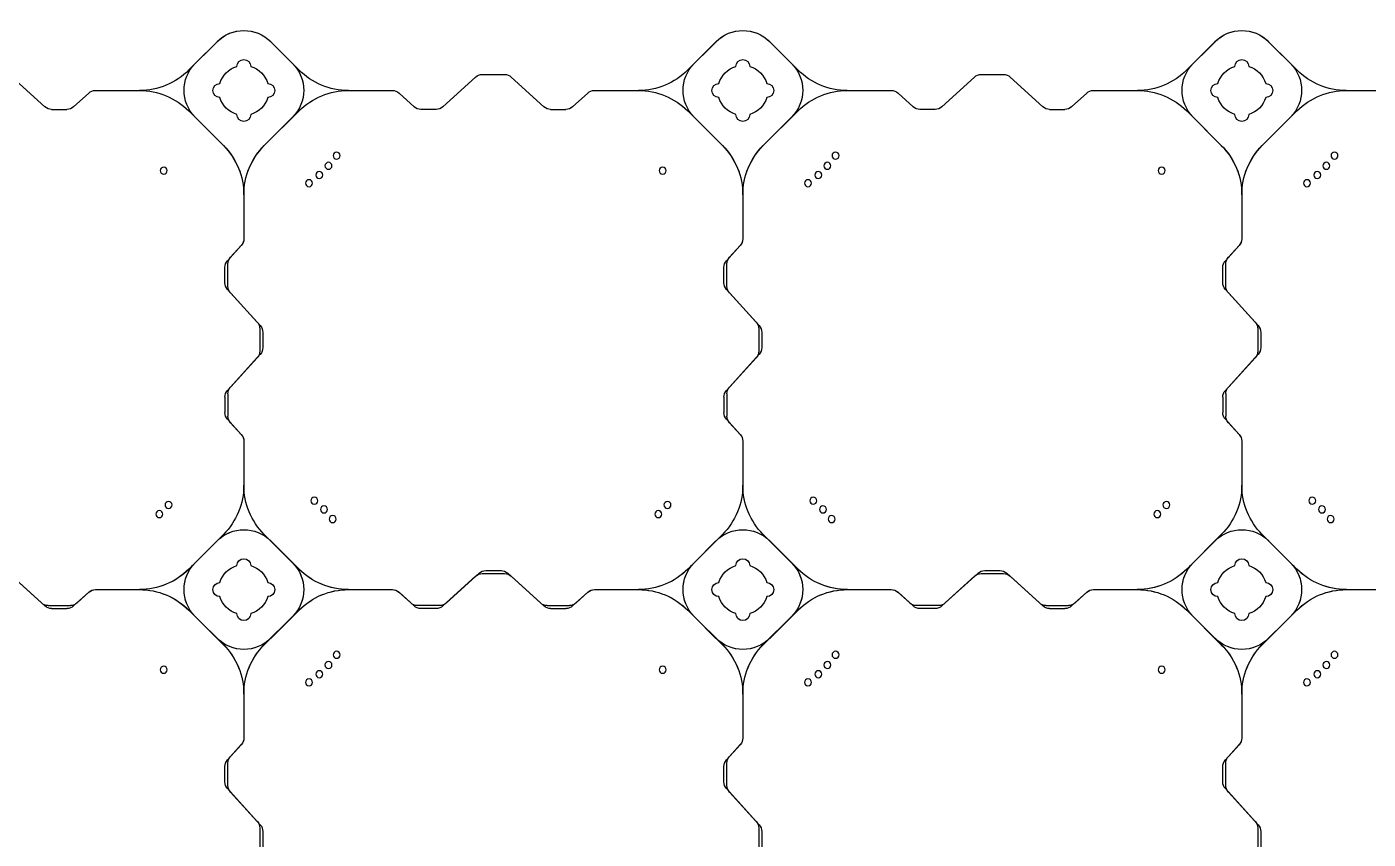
# Model space of a CAD drawing. Header units: millimetres. Extents: x -1612139 to -1260738, y 1141106 to 1536160.
# Drawn here: x -1344645 to -1343301, y 1184326 to 1185140 of the extents above; entities that cross this region are included whole.
import ezdxf

# ---------------------------------------------------------------- set-up
doc = ezdxf.new("R2010")
doc.units = ezdxf.units.MM
doc.header["$LTSCALE"] = 10
doc.layers.get('0').update_dxf_attribs({"linetype": 'CONTINUOUS'})
doc.layers.add('W-FLOAT_BOWL浮筒', color=253, linetype='CONTINUOUS')

# ---------------------------------------------------------------- blocks, each defined once
blk = doc.blocks.new('蓝色')
at = {"layer": 'W-FLOAT_BOWL浮筒', "color": 5}
for p, q in [((1522.3, 739.2), (1522.3, 761.5)), ((1525.3, 742.7), (1525.3, 758)), ((2022.3, 739.2), (2022.3, 761.5)), ((2025.3, 742.7), (2025.3, 758)), ((2522.3, 739.2), (2522.3, 761.5)), ((2525.3, 742.7), (2525.3, 758)), ((1489.9, 699.7), (1519.7, 732.5)), ((1492.9, 703.2), (1522.7, 736)), ((1989.9, 699.7), (2019.7, 732.5)), ((1992.9, 703.2), (2022.7, 736)), ((2489.9, 699.7), (2519.7, 732.5)), ((2492.9, 703.2), (2522.7, 736)), ((1487.3, 693), (1487.3, 677.7)), ((1490.3, 696.5), (1490.3, 674.2)), ((1987.3, 693), (1987.3, 677.7)), ((1990.3, 696.5), (1990.3, 674.2)), ((2487.3, 693), (2487.3, 677.7)), ((2490.3, 696.5), (2490.3, 674.2)), ((1489.9, 671), (1503.7, 655.8)), ((1492.9, 667.5), (1503.7, 655.6)), ((1989.9, 671), (2003.7, 655.8)), ((1992.9, 667.5), (2003.7, 655.6)), ((2489.9, 671), (2503.7, 655.8)), ((2492.9, 667.5), (2503.7, 655.6)), ((1506.3, 605.1), (1506.3, 649.1)), ((1506.3, 605.1), (1506.3, 648.9)), ((2006.3, 605.1), (2006.3, 649.1)), ((2006.3, 605.1), (2006.3, 648.9)), ((2506.3, 605.1), (2506.3, 649.1)), ((2506.3, 605.1), (2506.3, 648.9)), ((1451.1, 520.9), (1485.8, 555.6)), ((1457.5, 527.2), (1485.8, 555.5)), ((1561.6, 520.9), (1526.8, 555.6)), ((1555.2, 527.2), (1526.8, 555.5)), ((1951.1, 520.9), (1985.8, 555.6)), ((1957.5, 527.2), (1985.8, 555.5)), ((2061.6, 520.9), (2026.8, 555.6)), ((2055.2, 527.2), (2026.8, 555.5)), ((2451.1, 520.9), (2485.8, 555.6)), ((2457.5, 527.2), (2485.8, 555.5)), ((2561.6, 520.9), (2526.8, 555.6)), ((2555.2, 527.2), (2526.8, 555.5)), ((1479.5, 549.2), (1451.2, 520.9)), ((1457.5, 527.3), (1479.4, 549.2)), ((1533.2, 549.2), (1555.2, 527.3)), ((1533.2, 549.2), (1561.5, 520.9)), ((1979.5, 549.2), (1951.2, 520.9)), ((1957.5, 527.3), (1979.4, 549.2)), ((2033.2, 549.2), (2055.2, 527.3)), ((2033.2, 549.2), (2061.5, 520.9)), ((2479.5, 549.2), (2451.2, 520.9)), ((2457.5, 527.3), (2479.4, 549.2)), ((2533.2, 549.2), (2555.2, 527.3)), ((2533.2, 549.2), (2561.5, 520.9)), ((1303.5, 513.8), (1270.7, 484)), ((1307, 516.8), (1274.2, 487)), ((1310.2, 516.4), (1332.5, 516.4)), ((1313.7, 519.4), (1329, 519.4)), ((1335.7, 516.8), (1350.9, 503)), ((1339.2, 513.8), (1351.1, 503)), ((1673.5, 513.8), (1661.6, 503)), ((1677, 516.8), (1661.8, 503)), ((1702.5, 516.4), (1680.2, 516.4)), ((1699, 519.4), (1683.7, 519.4)), ((1705.7, 516.8), (1738.5, 487)), ((1709.2, 513.8), (1742, 484)), ((1803.5, 513.8), (1770.7, 484)), ((1807, 516.8), (1774.2, 487)), ((1810.2, 516.4), (1832.5, 516.4)), ((1813.7, 519.4), (1829, 519.4)), ((1835.7, 516.8), (1850.9, 503)), ((1839.2, 513.8), (1851.1, 503)), ((2173.5, 513.8), (2161.6, 503)), ((2177, 516.8), (2161.8, 503)), ((2202.5, 516.4), (2180.2, 516.4)), ((2199, 519.4), (2183.7, 519.4)), ((2205.7, 516.8), (2238.5, 487)), ((2209.2, 513.8), (2242, 484)), ((2303.5, 513.8), (2270.7, 484)), ((2307, 516.8), (2274.2, 487)), ((2310.2, 516.4), (2332.5, 516.4)), ((2313.7, 519.4), (2329, 519.4)), ((2335.7, 516.8), (2350.9, 503)), ((2339.2, 513.8), (2351.1, 503)), ((1357.6, 500.4), (1401.6, 500.4)), ((1357.8, 500.4), (1401.6, 500.4)), ((1610.9, 500.4), (1655.1, 500.4)), ((1610.9, 500.4), (1654.9, 500.4)), ((1857.6, 500.4), (1901.6, 500.4)), ((1857.8, 500.4), (1901.6, 500.4)), ((2110.9, 500.4), (2155.1, 500.4)), ((2110.9, 500.4), (2154.9, 500.4)), ((2357.6, 500.4), (2401.6, 500.4)), ((2357.8, 500.4), (2401.6, 500.4)), ((2610.9, 500.4), (2655.1, 500.4)), ((2610.9, 500.4), (2654.9, 500.4)), ((1745.2, 484.4), (1767.5, 484.4)), ((2245.2, 484.4), (2267.5, 484.4)), ((1485.8, 445.1), (1451.1, 479.9)), ((1479.5, 451.6), (1451.2, 479.9)), ((1479.4, 451.6), (1457.5, 473.5)), ((1457.5, 473.5), (1485.8, 445.2)), ((1526.8, 445.1), (1561.6, 479.9)), ((1555.2, 473.5), (1526.8, 445.2)), ((1533.2, 451.6), (1561.5, 479.9)), ((1555.2, 473.5), (1533.2, 451.6)), ((1748.7, 481.4), (1764, 481.4)), ((1985.8, 445.1), (1951.1, 479.9)), ((1979.5, 451.6), (1951.2, 479.9)), ((1979.4, 451.6), (1957.5, 473.5)), ((1957.5, 473.5), (1985.8, 445.2)), ((2026.8, 445.1), (2061.6, 479.9)), ((2055.2, 473.5), (2026.8, 445.2)), ((2033.2, 451.6), (2061.5, 479.9)), ((2055.2, 473.5), (2033.2, 451.6)), ((2248.7, 481.4), (2264, 481.4)), ((2485.8, 445.1), (2451.1, 479.9)), ((2479.5, 451.6), (2451.2, 479.9)), ((2479.4, 451.6), (2457.5, 473.5)), ((2457.5, 473.5), (2485.8, 445.2)), ((2526.8, 445.1), (2561.6, 479.9)), ((2555.2, 473.5), (2526.8, 445.2)), ((2533.2, 451.6), (2561.5, 479.9)), ((2555.2, 473.5), (2533.2, 451.6)), ((1506.3, 351.6), (1506.3, 395.8)), ((1506.3, 351.8), (1506.3, 395.8)), ((2006.3, 351.6), (2006.3, 395.8)), ((2006.3, 351.8), (2006.3, 395.8)), ((2506.3, 351.6), (2506.3, 395.8)), ((2506.3, 351.8), (2506.3, 395.8)), ((1489.9, 329.7), (1503.7, 344.9)), ((1492.9, 333.2), (1503.7, 345.1)), ((1989.9, 329.7), (2003.7, 344.9)), ((1992.9, 333.2), (2003.7, 345.1)), ((2489.9, 329.7), (2503.7, 344.9)), ((2492.9, 333.2), (2503.7, 345.1)), ((1487.3, 307.7), (1487.3, 323)), ((1490.3, 304.2), (1490.3, 326.5)), ((1987.3, 307.7), (1987.3, 323)), ((1990.3, 304.2), (1990.3, 326.5)), ((2487.3, 307.7), (2487.3, 323)), ((2490.3, 304.2), (2490.3, 326.5)), ((1489.9, 301), (1519.7, 268.2)), ((1492.9, 297.5), (1522.7, 264.7)), ((1989.9, 301), (2019.7, 268.2)), ((1992.9, 297.5), (2022.7, 264.7)), ((2489.9, 301), (2519.7, 268.2)), ((2492.9, 297.5), (2522.7, 264.7)), ((1522.3, 239.2), (1522.3, 261.5)), ((1525.3, 242.7), (1525.3, 258)), ((2022.3, 239.2), (2022.3, 261.5)), ((2025.3, 242.7), (2025.3, 258)), ((2522.3, 239.2), (2522.3, 261.5)), ((2525.3, 242.7), (2525.3, 258)), ((1489.9, 199.7), (1519.7, 232.5)), ((1492.9, 203.2), (1522.7, 236)), ((1989.9, 199.7), (2019.7, 232.5)), ((1992.9, 203.2), (2022.7, 236)), ((2489.9, 199.7), (2519.7, 232.5)), ((2492.9, 203.2), (2522.7, 236)), ((1487.3, 193), (1487.3, 177.7)), ((1490.3, 196.5), (1490.3, 174.2)), ((1987.3, 193), (1987.3, 177.7)), ((1990.3, 196.5), (1990.3, 174.2)), ((2487.3, 193), (2487.3, 177.7)), ((2490.3, 196.5), (2490.3, 174.2)), ((1489.9, 171), (1503.7, 155.8)), ((1492.9, 167.5), (1503.7, 155.6)), ((1989.9, 171), (2003.7, 155.8)), ((1992.9, 167.5), (2003.7, 155.6)), ((2489.9, 171), (2503.7, 155.8)), ((2492.9, 167.5), (2503.7, 155.6)), ((1506.3, 105.1), (1506.3, 149.1)), ((1506.3, 105.1), (1506.3, 148.9)), ((2006.3, 105.1), (2006.3, 149.1)), ((2006.3, 105.1), (2006.3, 148.9)), ((2506.3, 105.1), (2506.3, 149.1)), ((2506.3, 105.1), (2506.3, 148.9)), ((1451.1, 20.9), (1485.8, 55.6)), ((1457.5, 27.2), (1485.8, 55.5)), ((1561.6, 20.9), (1526.8, 55.6)), ((1555.2, 27.2), (1526.8, 55.5)), ((1951.1, 20.9), (1985.8, 55.6)), ((1957.5, 27.2), (1985.8, 55.5)), ((2061.6, 20.9), (2026.8, 55.6)), ((2055.2, 27.2), (2026.8, 55.5)), ((2451.1, 20.9), (2485.8, 55.6)), ((2457.5, 27.2), (2485.8, 55.5)), ((2561.6, 20.9), (2526.8, 55.6)), ((2555.2, 27.2), (2526.8, 55.5)), ((1307, 16.8), (1274.2, -13)), ((1313.7, 19.4), (1329, 19.4)), ((1335.7, 16.8), (1350.9, 3)), ((1677, 16.8), (1661.8, 3)), ((1699, 19.4), (1683.7, 19.4)), ((1705.7, 16.8), (1738.5, -13)), ((1807, 16.8), (1774.2, -13)), ((1813.7, 19.4), (1829, 19.4)), ((1835.7, 16.8), (1850.9, 3)), ((2177, 16.8), (2161.8, 3)), ((2199, 19.4), (2183.7, 19.4)), ((2205.7, 16.8), (2238.5, -13)), ((2307, 16.8), (2274.2, -13)), ((2313.7, 19.4), (2329, 19.4)), ((2335.7, 16.8), (2350.9, 3)), ((1357.6, 0.4), (1401.6, 0.4)), ((1610.9, 0.4), (1655.1, 0.4)), ((1857.6, 0.4), (1901.6, 0.4)), ((2110.9, 0.4), (2155.1, 0.4)), ((2357.6, 0.4), (2401.6, 0.4)), ((2610.9, 0.4), (2655.1, 0.4)), ((1479.5, -48.4), (1451.2, -20.1)), ((1479.4, -48.4), (1457.5, -26.5)), ((1533.2, -48.4), (1561.5, -20.1)), ((1555.2, -26.5), (1533.2, -48.4)), ((1745.2, -15.6), (1767.5, -15.6)), ((1979.5, -48.4), (1951.2, -20.1)), ((1979.4, -48.4), (1957.5, -26.5)), ((2033.2, -48.4), (2061.5, -20.1)), ((2055.2, -26.5), (2033.2, -48.4)), ((2245.2, -15.6), (2267.5, -15.6)), ((2479.5, -48.4), (2451.2, -20.1)), ((2479.4, -48.4), (2457.5, -26.5)), ((2533.2, -48.4), (2561.5, -20.1)), ((2555.2, -26.5), (2533.2, -48.4))]:
    blk.add_line(p, q, dxfattribs=at)
for centre in [(1571.6, 593.3), (2071.6, 593.3), (2571.6, 593.3), (1426, 580.7), (1581.9, 585.1), (1591.1, 575.9), (1926, 580.7), (2081.9, 585.1), (2091.1, 575.9), (2426, 580.7), (2581.9, 585.1), (2591.1, 575.9), (1599.2, 565.7), (2099.2, 565.7), (2599.2, 565.7), (1595.3, 429.8), (2095.3, 429.8), (2595.3, 429.8), (1421.6, 424.8), (1430.8, 415.6), (1586.6, 420.1), (1921.6, 424.8), (1930.8, 415.6), (2086.6, 420.1), (2421.6, 424.8), (2430.8, 415.6), (2586.6, 420.1), (1576.9, 411.4), (2076.9, 411.4), (2576.9, 411.4), (1571.6, 93.3), (2071.6, 93.3), (2571.6, 93.3), (1426, 80.7), (1581.9, 85.1), (1926, 80.7), (2081.9, 85.1), (2426, 80.7), (2581.9, 85.1), (1591.1, 75.9), (1599.2, 65.7), (2091.1, 75.9), (2099.2, 65.7), (2591.1, 75.9), (2599.2, 65.7)]:
    blk.add_circle(centre, 3.5, dxfattribs=at)
for centre, radius, start, end in [((1515.3, 742.7), 10, 317.7263, 0), ((2015.3, 742.7), 10, 317.7263, 0), ((2515.3, 742.7), 10, 317.7263, 0), ((1512.3, 739.2), 10, 317.7263, 0), ((2012.3, 739.2), 10, 317.7263, 0), ((2512.3, 739.2), 10, 317.7263, 0), ((1497.3, 693), 10, 137.7263, 180), ((1500.3, 696.5), 10, 137.7263, 180), ((1997.3, 693), 10, 137.7263, 180), ((2000.3, 696.5), 10, 137.7263, 180), ((2497.3, 693), 10, 137.7263, 180), ((2500.3, 696.5), 10, 137.7263, 180), ((1497.3, 677.7), 10, 180, 222.2737), ((1500.3, 674.2), 10, 180, 222.2737), ((1997.3, 677.7), 10, 180, 222.2737), ((2000.3, 674.2), 10, 180, 222.2737), ((2497.3, 677.7), 10, 180, 222.2737), ((2500.3, 674.2), 10, 180, 222.2737), ((1496.3, 649.1), 10, 0, 42.2737), ((1496.3, 648.9), 10, 0, 42.2737), ((1996.3, 649.1), 10, 0, 42.2737), ((1996.3, 648.9), 10, 0, 42.2737), ((2496.3, 649.1), 10, 0, 42.2737), ((2496.3, 648.9), 10, 0, 42.2737), ((1436.3, 605.1), 70, 315, 0), ((1436.3, 605), 70, 315, 0), ((1576.3, 605.1), 70, 180, 225), ((1576.3, 605), 70, 180, 225), ((1936.3, 605.1), 70, 315, 0), ((1936.3, 605), 70, 315, 0), ((2076.3, 605.1), 70, 180, 225), ((2076.3, 605), 70, 180, 225), ((2436.3, 605.1), 70, 315, 0), ((2436.3, 605), 70, 315, 0), ((2576.3, 605.1), 70, 180, 225), ((2576.3, 605), 70, 180, 225), ((1506.3, 522.3), 38, 45, 135), ((1506.4, 522.3), 38, 45, 135), ((2006.3, 522.3), 38, 45, 135), ((2006.4, 522.3), 38, 45, 135), ((2506.3, 522.3), 38, 45, 135), ((2506.4, 522.3), 38, 45, 135), ((1484.4, 500.4), 38, 135, 225), ((1484.4, 500.3), 38, 135, 225), ((1506.3, 500.4), 25, 106.2602, 163.7398), ((1506.3, 500.4), 25, 106.2602, 163.7398), ((1506.3, 500.4), 25, 106.2602, 163.7398), ((1506.3, 500.4), 25, 106.2602, 163.7398), ((1506.3, 524.4), 7, 0, 180), ((1506.3, 524.4), 7, 0, 180), ((1506.3, 524.4), 7, 0, 180), ((1506.3, 524.4), 7, 0, 180), ((1506.3, 500.4), 25, 16.2602, 73.7398), ((1506.3, 500.4), 25, 16.2602, 73.7398), ((1506.3, 500.4), 25, 16.2602, 73.7398), ((1506.3, 500.4), 25, 16.2602, 73.7398), ((1528.3, 500.4), 38, 315, 45), ((1528.3, 500.3), 38, 315, 45), ((1984.4, 500.4), 38, 135, 225), ((1984.4, 500.3), 38, 135, 225), ((2006.3, 500.4), 25, 106.2602, 163.7398), ((2006.3, 500.4), 25, 106.2602, 163.7398), ((2006.3, 500.4), 25, 106.2602, 163.7398), ((2006.3, 500.4), 25, 106.2602, 163.7398), ((2006.3, 524.4), 7, 0, 180), ((2006.3, 524.4), 7, 0, 180), ((2006.3, 524.4), 7, 0, 180), ((2006.3, 524.4), 7, 0, 180), ((2006.3, 500.4), 25, 16.2602, 73.7398), ((2006.3, 500.4), 25, 16.2602, 73.7398), ((2006.3, 500.4), 25, 16.2602, 73.7398), ((2006.3, 500.4), 25, 16.2602, 73.7398), ((2028.3, 500.4), 38, 315, 45), ((2028.3, 500.3), 38, 315, 45), ((2484.4, 500.4), 38, 135, 225), ((2484.4, 500.3), 38, 135, 225), ((2506.3, 500.4), 25, 106.2602, 163.7398), ((2506.3, 500.4), 25, 106.2602, 163.7398), ((2506.3, 500.4), 25, 106.2602, 163.7398), ((2506.3, 500.4), 25, 106.2602, 163.7398), ((2506.3, 524.4), 7, 0, 180), ((2506.3, 524.4), 7, 0, 180), ((2506.3, 524.4), 7, 0, 180), ((2506.3, 524.4), 7, 0, 180), ((2506.3, 500.4), 25, 16.2602, 73.7398), ((2506.3, 500.4), 25, 16.2602, 73.7398), ((2506.3, 500.4), 25, 16.2602, 73.7398), ((2506.3, 500.4), 25, 16.2602, 73.7398), ((2528.3, 500.4), 38, 315, 45), ((2528.3, 500.3), 38, 315, 45), ((1310.2, 506.4), 10, 90, 132.2737), ((1313.7, 509.4), 10, 90, 132.2737), ((1329, 509.4), 10, 47.7263, 90), ((1332.5, 506.4), 10, 47.7263, 90), ((1401.6, 570.4), 70, 270, 315), ((1401.7, 570.4), 70, 270, 315), ((1611, 570.4), 70, 225, 270), ((1611.1, 570.4), 70, 225, 270), ((1680.2, 506.4), 10, 90, 132.2737), ((1683.7, 509.4), 10, 90, 132.2737), ((1699, 509.4), 10, 47.7263, 90), ((1702.5, 506.4), 10, 47.7263, 90), ((1810.2, 506.4), 10, 90, 132.2737), ((1813.7, 509.4), 10, 90, 132.2737), ((1829, 509.4), 10, 47.7263, 90), ((1832.5, 506.4), 10, 47.7263, 90), ((1901.6, 570.4), 70, 270, 315), ((1901.7, 570.4), 70, 270, 315), ((2111, 570.4), 70, 225, 270), ((2111.1, 570.4), 70, 225, 270), ((2180.2, 506.4), 10, 90, 132.2737), ((2183.7, 509.4), 10, 90, 132.2737), ((2199, 509.4), 10, 47.7263, 90), ((2202.5, 506.4), 10, 47.7263, 90), ((2310.2, 506.4), 10, 90, 132.2737), ((2313.7, 509.4), 10, 90, 132.2737), ((2329, 509.4), 10, 47.7263, 90), ((2332.5, 506.4), 10, 47.7263, 90), ((2401.6, 570.4), 70, 270, 315), ((2401.7, 570.4), 70, 270, 315), ((2611, 570.4), 70, 225, 270), ((2611.1, 570.4), 70, 225, 270), ((1357.6, 510.4), 10, 227.7263, 270), ((1357.8, 510.4), 10, 227.7263, 270), ((1401.6, 430.4), 70, 45, 90), ((1401.7, 430.4), 70, 45, 90), ((1482.3, 500.4), 7, 90, 270), ((1482.3, 500.4), 7, 90, 270), ((1482.3, 500.4), 7, 90, 270), ((1482.3, 500.4), 7, 90, 270), ((1530.3, 500.4), 7, 270, 90), ((1530.3, 500.4), 7, 270, 90), ((1530.3, 500.4), 7, 270, 90), ((1530.3, 500.4), 7, 270, 90), ((1611, 430.4), 70, 90, 135), ((1611.1, 430.4), 70, 90, 135), ((1654.9, 510.4), 10, 270, 312.2737), ((1655.1, 510.4), 10, 270, 312.2737), ((1857.6, 510.4), 10, 227.7263, 270), ((1857.8, 510.4), 10, 227.7263, 270), ((1901.6, 430.4), 70, 45, 90), ((1901.7, 430.4), 70, 45, 90), ((1982.3, 500.4), 7, 90, 270), ((1982.3, 500.4), 7, 90, 270), ((1982.3, 500.4), 7, 90, 270), ((1982.3, 500.4), 7, 90, 270), ((2030.3, 500.4), 7, 270, 90), ((2030.3, 500.4), 7, 270, 90), ((2030.3, 500.4), 7, 270, 90), ((2030.3, 500.4), 7, 270, 90), ((2111, 430.4), 70, 90, 135), ((2111.1, 430.4), 70, 90, 135), ((2154.9, 510.4), 10, 270, 312.2737), ((2155.1, 510.4), 10, 270, 312.2737), ((2357.6, 510.4), 10, 227.7263, 270), ((2357.8, 510.4), 10, 227.7263, 270), ((2401.6, 430.4), 70, 45, 90), ((2401.7, 430.4), 70, 45, 90), ((2482.3, 500.4), 7, 90, 270), ((2482.3, 500.4), 7, 90, 270), ((2482.3, 500.4), 7, 90, 270), ((2482.3, 500.4), 7, 90, 270), ((2530.3, 500.4), 7, 270, 90), ((2530.3, 500.4), 7, 270, 90), ((2530.3, 500.4), 7, 270, 90), ((2530.3, 500.4), 7, 270, 90), ((2611, 430.4), 70, 90, 135), ((2611.1, 430.4), 70, 90, 135), ((1506.3, 500.4), 25, 196.2602, 253.7398), ((1506.3, 500.4), 25, 196.2602, 253.7398), ((1506.3, 500.4), 25, 196.2602, 253.7398), ((1506.3, 500.4), 25, 196.2602, 253.7398), ((1506.3, 500.4), 25, 286.2602, 343.7398), ((1506.3, 500.4), 25, 286.2602, 343.7398), ((1506.3, 500.4), 25, 286.2602, 343.7398), ((1506.3, 500.4), 25, 286.2602, 343.7398), ((1745.2, 494.4), 10, 227.7263, 270), ((1748.7, 491.4), 10, 227.7263, 270), ((1764, 491.4), 10, 270, 312.2737), ((1767.5, 494.4), 10, 270, 312.2737), ((2006.3, 500.4), 25, 196.2602, 253.7398), ((2006.3, 500.4), 25, 196.2602, 253.7398), ((2006.3, 500.4), 25, 196.2602, 253.7398), ((2006.3, 500.4), 25, 196.2602, 253.7398), ((2006.3, 500.4), 25, 286.2602, 343.7398), ((2006.3, 500.4), 25, 286.2602, 343.7398), ((2006.3, 500.4), 25, 286.2602, 343.7398), ((2006.3, 500.4), 25, 286.2602, 343.7398), ((2245.2, 494.4), 10, 227.7263, 270), ((2248.7, 491.4), 10, 227.7263, 270), ((2264, 491.4), 10, 270, 312.2737), ((2267.5, 494.4), 10, 270, 312.2737), ((2506.3, 500.4), 25, 196.2602, 253.7398), ((2506.3, 500.4), 25, 196.2602, 253.7398), ((2506.3, 500.4), 25, 196.2602, 253.7398), ((2506.3, 500.4), 25, 196.2602, 253.7398), ((2506.3, 500.4), 25, 286.2602, 343.7398), ((2506.3, 500.4), 25, 286.2602, 343.7398), ((2506.3, 500.4), 25, 286.2602, 343.7398), ((2506.3, 500.4), 25, 286.2602, 343.7398), ((1506.3, 476.4), 7, 180, 0), ((1506.3, 476.4), 7, 180, 0), ((1506.3, 476.4), 7, 180, 0), ((1506.3, 476.4), 7, 180, 0), ((2006.3, 476.4), 7, 180, 0), ((2006.3, 476.4), 7, 180, 0), ((2006.3, 476.4), 7, 180, 0), ((2006.3, 476.4), 7, 180, 0), ((2506.3, 476.4), 7, 180, 0), ((2506.3, 476.4), 7, 180, 0), ((2506.3, 476.4), 7, 180, 0), ((2506.3, 476.4), 7, 180, 0), ((1506.3, 478.4), 38, 225, 315), ((1506.4, 478.4), 38, 225, 315), ((1436.3, 395.7), 70, 0, 45), ((1436.3, 395.7), 70, 0, 45), ((1576.3, 395.7), 70, 135, 180), ((1576.3, 395.7), 70, 135, 180), ((2006.3, 478.4), 38, 225, 315), ((2006.4, 478.4), 38, 225, 315), ((1936.3, 395.7), 70, 0, 45), ((1936.3, 395.7), 70, 0, 45), ((2076.3, 395.7), 70, 135, 180), ((2076.3, 395.7), 70, 135, 180), ((2506.3, 478.4), 38, 225, 315), ((2506.4, 478.4), 38, 225, 315), ((2436.3, 395.7), 70, 0, 45), ((2436.3, 395.7), 70, 0, 45), ((2576.3, 395.7), 70, 135, 180), ((2576.3, 395.7), 70, 135, 180), ((1496.3, 351.8), 10, 317.7263, 0), ((1496.3, 351.6), 10, 317.7263, 0), ((1996.3, 351.8), 10, 317.7263, 0), ((1996.3, 351.6), 10, 317.7263, 0), ((2496.3, 351.8), 10, 317.7263, 0), ((2496.3, 351.6), 10, 317.7263, 0), ((1497.3, 323), 10, 137.7263, 180), ((1500.3, 326.5), 10, 137.7263, 180), ((1997.3, 323), 10, 137.7263, 180), ((2000.3, 326.5), 10, 137.7263, 180), ((2497.3, 323), 10, 137.7263, 180), ((2500.3, 326.5), 10, 137.7263, 180), ((1497.3, 307.7), 10, 180, 222.2737), ((1500.3, 304.2), 10, 180, 222.2737), ((1997.3, 307.7), 10, 180, 222.2737), ((2000.3, 304.2), 10, 180, 222.2737), ((2497.3, 307.7), 10, 180, 222.2737), ((2500.3, 304.2), 10, 180, 222.2737), ((1512.3, 261.5), 10, 0, 42.2737), ((1515.3, 258), 10, 0, 42.2737), ((2012.3, 261.5), 10, 0, 42.2737), ((2015.3, 258), 10, 0, 42.2737), ((2512.3, 261.5), 10, 0, 42.2737), ((2515.3, 258), 10, 0, 42.2737), ((1515.3, 242.7), 10, 317.7263, 0), ((2015.3, 242.7), 10, 317.7263, 0), ((2515.3, 242.7), 10, 317.7263, 0), ((1512.3, 239.2), 10, 317.7263, 0), ((2012.3, 239.2), 10, 317.7263, 0), ((2512.3, 239.2), 10, 317.7263, 0), ((1500.3, 196.5), 10, 137.7263, 180), ((2000.3, 196.5), 10, 137.7263, 180), ((2500.3, 196.5), 10, 137.7263, 180), ((1497.3, 193), 10, 137.7263, 180), ((1997.3, 193), 10, 137.7263, 180), ((2497.3, 193), 10, 137.7263, 180), ((1497.3, 177.7), 10, 180, 222.2737), ((1997.3, 177.7), 10, 180, 222.2737), ((2497.3, 177.7), 10, 180, 222.2737), ((1500.3, 174.2), 10, 180, 222.2737), ((2000.3, 174.2), 10, 180, 222.2737), ((2500.3, 174.2), 10, 180, 222.2737), ((1496.3, 149.1), 10, 0, 42.2737), ((1496.3, 148.9), 10, 0, 42.2737), ((1996.3, 149.1), 10, 0, 42.2737), ((1996.3, 148.9), 10, 0, 42.2737), ((2496.3, 149.1), 10, 0, 42.2737), ((2496.3, 148.9), 10, 0, 42.2737), ((1436.3, 105.1), 70, 315, 0), ((1436.3, 105), 70, 315, 0), ((1576.3, 105.1), 70, 180, 225), ((1576.3, 105), 70, 180, 225), ((1936.3, 105.1), 70, 315, 0), ((1936.3, 105), 70, 315, 0), ((2076.3, 105.1), 70, 180, 225), ((2076.3, 105), 70, 180, 225), ((2436.3, 105.1), 70, 315, 0), ((2436.3, 105), 70, 315, 0), ((2576.3, 105.1), 70, 180, 225), ((2576.3, 105), 70, 180, 225), ((1484.4, 0.3), 38, 135, 225), ((1506.3, 24.4), 7, 0, 180), ((1506.3, 24.4), 7, 0, 180), ((1528.3, 0.3), 38, 315, 45), ((1984.4, 0.3), 38, 135, 225), ((2006.3, 24.4), 7, 0, 180), ((2006.3, 24.4), 7, 0, 180), ((2028.3, 0.3), 38, 315, 45), ((2484.4, 0.3), 38, 135, 225), ((2506.3, 24.4), 7, 0, 180), ((2506.3, 24.4), 7, 0, 180), ((2528.3, 0.3), 38, 315, 45), ((1313.7, 9.4), 10, 90, 132.2737), ((1329, 9.4), 10, 47.7263, 90), ((1401.6, 70.4), 70, 270, 315), ((1506.3, 0.4), 25, 106.2602, 163.7398), ((1506.3, 0.4), 25, 106.2602, 163.7398), ((1506.3, 0.4), 25, 16.2602, 73.7398), ((1506.3, 0.4), 25, 16.2602, 73.7398), ((1611.1, 70.4), 70, 225, 270), ((1683.7, 9.4), 10, 90, 132.2737), ((1699, 9.4), 10, 47.7263, 90), ((1813.7, 9.4), 10, 90, 132.2737), ((1829, 9.4), 10, 47.7263, 90), ((1901.6, 70.4), 70, 270, 315), ((2006.3, 0.4), 25, 106.2602, 163.7398), ((2006.3, 0.4), 25, 106.2602, 163.7398), ((2006.3, 0.4), 25, 16.2602, 73.7398), ((2006.3, 0.4), 25, 16.2602, 73.7398), ((2111.1, 70.4), 70, 225, 270), ((2183.7, 9.4), 10, 90, 132.2737), ((2199, 9.4), 10, 47.7263, 90), ((2313.7, 9.4), 10, 90, 132.2737), ((2329, 9.4), 10, 47.7263, 90), ((2401.6, 70.4), 70, 270, 315), ((2506.3, 0.4), 25, 106.2602, 163.7398), ((2506.3, 0.4), 25, 106.2602, 163.7398), ((2506.3, 0.4), 25, 16.2602, 73.7398), ((2506.3, 0.4), 25, 16.2602, 73.7398), ((2611.1, 70.4), 70, 225, 270), ((1357.6, 10.4), 10, 227.7263, 270), ((1401.7, -69.6), 70, 45, 90), ((1482.3, 0.4), 7, 90, 270), ((1482.3, 0.4), 7, 90, 270), ((1530.3, 0.4), 7, 270, 90), ((1530.3, 0.4), 7, 270, 90), ((1611, -69.6), 70, 90, 135), ((1655.1, 10.4), 10, 270, 312.2737), ((1857.6, 10.4), 10, 227.7263, 270), ((1901.7, -69.6), 70, 45, 90), ((1982.3, 0.4), 7, 90, 270), ((1982.3, 0.4), 7, 90, 270), ((2030.3, 0.4), 7, 270, 90), ((2030.3, 0.4), 7, 270, 90), ((2111, -69.6), 70, 90, 135), ((2155.1, 10.4), 10, 270, 312.2737), ((2357.6, 10.4), 10, 227.7263, 270), ((2401.7, -69.6), 70, 45, 90), ((2482.3, 0.4), 7, 90, 270), ((2482.3, 0.4), 7, 90, 270), ((2530.3, 0.4), 7, 270, 90), ((2530.3, 0.4), 7, 270, 90), ((2611, -69.6), 70, 90, 135), ((1506.3, 0.4), 25, 196.2602, 253.7398), ((1506.3, 0.4), 25, 196.2602, 253.7398), ((1506.3, 0.4), 25, 286.2602, 343.7398), ((1506.3, 0.4), 25, 286.2602, 343.7398), ((1745.2, -5.6), 10, 227.7263, 270), ((1767.5, -5.6), 10, 270, 312.2737), ((2006.3, 0.4), 25, 196.2602, 253.7398), ((2006.3, 0.4), 25, 196.2602, 253.7398), ((2006.3, 0.4), 25, 286.2602, 343.7398), ((2006.3, 0.4), 25, 286.2602, 343.7398), ((2245.2, -5.6), 10, 227.7263, 270), ((2267.5, -5.6), 10, 270, 312.2737), ((2506.3, 0.4), 25, 196.2602, 253.7398), ((2506.3, 0.4), 25, 196.2602, 253.7398), ((2506.3, 0.4), 25, 286.2602, 343.7398), ((2506.3, 0.4), 25, 286.2602, 343.7398), ((1506.3, -23.6), 7, 180, 0), ((1506.3, -23.6), 7, 180, 0), ((2006.3, -23.6), 7, 180, 0), ((2006.3, -23.6), 7, 180, 0), ((2506.3, -23.6), 7, 180, 0), ((2506.3, -23.6), 7, 180, 0), ((1506.3, -21.6), 38, 225, 315), ((1506.4, -21.6), 38, 225, 315), ((2006.3, -21.6), 38, 225, 315), ((2006.4, -21.6), 38, 225, 315), ((2506.3, -21.6), 38, 225, 315), ((2506.4, -21.6), 38, 225, 315)]:
    blk.add_arc(centre, radius, start, end, dxfattribs=at)

msp = doc.modelspace()

# ---------------------------------------------------------------- block references
at = {"xscale": -1, "rotation": 180}
msp.add_blockref('蓝色', (-1345933.8, 1185076.5), dxfattribs=at)

doc.saveas('drawing.dxf')
